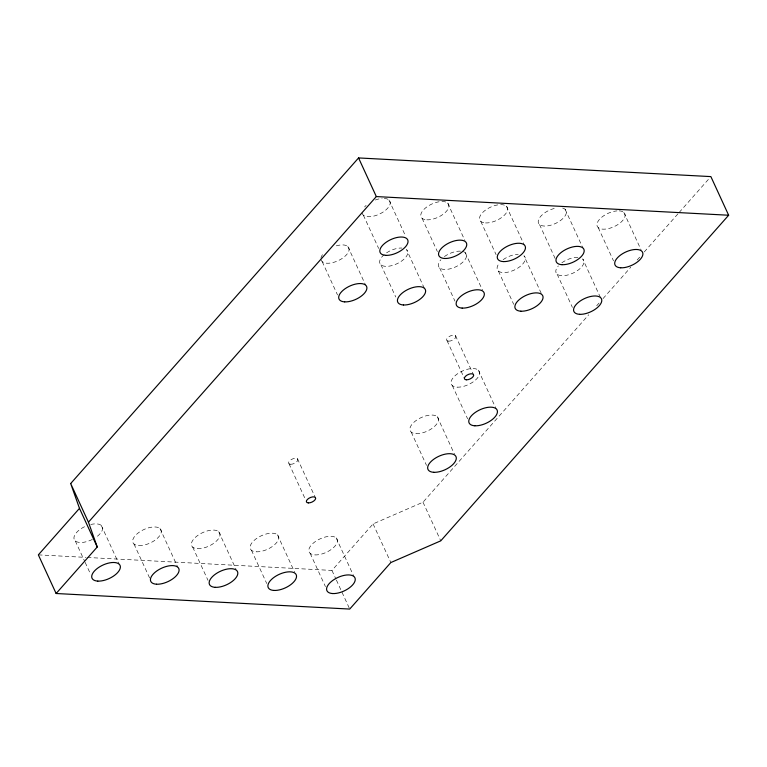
<?xml version="1.0" encoding="UTF-8"?>
<svg xmlns="http://www.w3.org/2000/svg" width="767" height="767" viewBox="0 0 767 767"><rect width="100%" height="100%" fill="white"/><g stroke="black" fill="none" stroke-linecap="round" stroke-linejoin="round"><path stroke-width="0.58" stroke-dasharray="3.83 2.88" d="M87.285 557.465L331.948 570.427L373.078 523.909L423 502.212L588.749 314.738M596.678 305.774L599.056 303.08M603.025 298.593L630.781 267.204M637.128 260.023L640.301 256.437M644.261 251.95L678.364 213.379M679.159 212.488L709.293 178.395M38.35 554.867L86.086 557.398M623.82 212.382L641.097 249.946M598.241 227.636L613.542 260.905M565.106 209.276L582.872 247.914M600.465 297.538L582.699 258.901A15.167 7.306 -24.7 0 1 568.673 274.759A15.167 7.306 -24.7 0 1 558.347 265.909M539.527 224.52L555.318 258.863M557.12 274.145L572.422 307.414M506.383 206.16L524.158 244.798M541.253 293.349L523.976 255.785A15.167 7.306 -24.7 0 1 509.959 271.652A15.167 7.306 -24.7 0 1 499.633 262.803M480.804 221.414L496.105 254.682M498.397 271.039L513.698 304.307M447.66 203.054L464.936 240.617M465.262 252.679L482.539 290.242M422.08 218.298L437.382 251.566M439.673 267.923L454.975 301.191M478.33 370.106L496.096 408.734M455.483 335.63L473.249 374.267M388.946 199.938L405.235 235.354M424.304 288.2L406.539 249.563A15.167 7.306 -24.7 0 1 394.976 264.596A15.167 7.306 -24.7 0 1 380.116 259.745A15.167 7.306 -24.7 0 1 401.841 248.038M447.036 340.663L464.313 378.227M452.338 385.59L467.64 418.859M363.366 215.191L378.668 248.46M380.959 264.816L395.762 297.011M437.2 416.615L454.476 454.179M347.815 246.456L365.591 285.094M411.217 432.109L426.519 465.377M322.236 261.7L337.538 294.969M423 502.212L440.766 540.84M373.078 523.909L390.844 562.547M336.147 537.868L353.923 576.506M297.462 458.733L315.237 497.371M289.025 463.767L305.803 500.257M331.948 570.427L335.898 579.008M336.397 580.082L349.225 607.991M310.156 553.362L325.457 586.63M277.424 534.752L294.71 572.316M251.442 550.246L266.743 583.514M218.71 531.646L235.987 569.21M192.718 547.139L208.02 580.408M159.987 528.53L177.762 567.168M133.995 544.024L149.795 578.366M101.273 525.424L119.038 564.061M75.281 540.917L84.658 561.31M85.147 562.384L90.583 574.186M90.736 524.484A15.407 7.421 -24.7 0 1 102.308 526.814A15.407 7.421 -24.7 0 1 96.172 537.168M92.356 539.441A15.407 7.421 -24.7 0 1 74.38 539.824A15.407 7.421 -24.7 0 1 85.242 526.392M561.837 262.803A15.167 7.306 -24.7 0 1 578.002 257.367M619.132 210.848A15.167 7.306 -24.7 0 1 617.723 224.673A15.167 7.306 -24.7 0 1 596.927 224.98A15.167 7.306 -24.7 0 1 617.023 210.887M503.114 259.687A15.167 7.306 -24.7 0 1 518.271 254.241M562.623 208.068A15.167 7.306 -24.7 0 1 557.992 222.171A15.167 7.306 -24.7 0 1 538.242 222.238A15.167 7.306 -24.7 0 1 555.941 208.087M462.779 251.471A15.167 7.306 -24.7 0 1 462.798 262.17A15.167 7.306 -24.7 0 1 443.594 269.39A15.167 7.306 -24.7 0 1 440.91 259.687M444.4 256.581A15.167 7.306 -24.7 0 1 460.564 251.145M336.262 245.843A15.167 7.306 -24.7 0 1 349.129 249.678A15.167 7.306 -24.7 0 1 335.006 261.94A15.167 7.306 -24.7 0 1 320.922 259.15M320.97 258.124A15.167 7.306 -24.7 0 1 323.473 253.465M384.248 198.404A15.167 7.306 -24.7 0 1 382.925 212.171A15.167 7.306 -24.7 0 1 362.053 212.632M364.593 206.956A15.167 7.306 -24.7 0 1 366.156 205.383M375.303 200.014A15.167 7.306 -24.7 0 1 382.139 198.442M290.568 464.275A5.005 2.406 -24.7 0 0 297.884 459.912A5.005 2.406 -24.7 0 0 291.278 459.567A5.005 2.406 -24.7 0 0 290.568 464.275M448.59 341.171A5.005 2.406 -24.7 0 0 455.895 336.809A5.005 2.406 -24.7 0 0 449.289 336.464A5.005 2.406 -24.7 0 0 448.59 341.171M138.769 545.586A15.407 7.421 -24.7 0 0 161.281 532.164A15.407 7.421 -24.7 0 0 140.936 531.09A15.407 7.421 -24.7 0 0 138.769 545.586M197.493 548.693A15.407 7.421 -24.7 0 0 219.995 535.28A15.407 7.421 -24.7 0 0 199.66 534.196A15.407 7.421 -24.7 0 0 197.493 548.693M256.207 551.809A15.407 7.421 -24.7 0 0 278.718 538.386A15.407 7.421 -24.7 0 0 258.374 537.312A15.407 7.421 -24.7 0 0 256.207 551.809M314.93 554.915A15.407 7.421 -24.7 0 0 337.432 541.502A15.407 7.421 -24.7 0 0 317.097 540.419A15.407 7.421 -24.7 0 0 314.93 554.915M457.113 387.153A15.407 7.421 -24.7 0 0 479.615 373.74A15.407 7.421 -24.7 0 0 459.28 372.657A15.407 7.421 -24.7 0 0 457.113 387.153M415.982 433.662A15.407 7.421 -24.7 0 0 438.494 420.249A15.407 7.421 -24.7 0 0 418.149 419.175A15.407 7.421 -24.7 0 0 415.982 433.662M485.501 222.938A15.167 7.306 -24.7 0 0 507.649 209.736A15.167 7.306 -24.7 0 0 487.63 208.682A15.167 7.306 -24.7 0 0 485.501 222.938M426.778 219.832A15.167 7.306 -24.7 0 0 448.935 206.63A15.167 7.306 -24.7 0 0 428.906 205.566A15.167 7.306 -24.7 0 0 426.778 219.832"/><path stroke-width="1.15" d="M70.679 483.546L358.563 157.935L710.875 176.602L728.65 215.239L440.766 540.84L390.844 562.547L349.723 609.065L56.125 593.505L38.35 554.867L79.48 508.358L70.679 483.546L88.445 522.183L97.246 546.996L56.125 593.505M88.445 522.183L376.329 196.573L728.65 215.239M358.563 157.935L376.329 196.573M79.48 508.358L97.246 546.996M308.344 502.903A5.005 2.406 -24.7 0 0 315.649 498.55A5.005 2.406 -24.7 0 0 309.043 498.195A5.005 2.406 -24.7 0 0 308.344 502.903M466.355 379.809A5.005 2.406 -24.7 0 0 473.67 375.447A5.005 2.406 -24.7 0 0 467.065 375.101A5.005 2.406 -24.7 0 0 466.355 379.809M97.821 581.108A15.407 7.421 -24.7 0 0 120.323 567.695A15.407 7.421 -24.7 0 0 99.988 566.612A15.407 7.421 -24.7 0 0 97.821 581.108M156.535 584.214A15.407 7.421 -24.7 0 0 179.047 570.801A15.407 7.421 -24.7 0 0 158.702 569.728A15.407 7.421 -24.7 0 0 156.535 584.214M215.259 587.33A15.407 7.421 -24.7 0 0 237.77 573.917A15.407 7.421 -24.7 0 0 217.425 572.834A15.407 7.421 -24.7 0 0 215.259 587.33M273.982 590.437A15.407 7.421 -24.7 0 0 296.484 577.024A15.407 7.421 -24.7 0 0 276.149 575.95A15.407 7.421 -24.7 0 0 273.982 590.437M332.696 593.553A15.407 7.421 -24.7 0 0 355.207 580.14A15.407 7.421 -24.7 0 0 334.863 579.056A15.407 7.421 -24.7 0 0 332.696 593.553M474.878 425.79A15.407 7.421 -24.7 0 0 497.39 412.368A15.407 7.421 -24.7 0 0 477.045 411.294A15.407 7.421 -24.7 0 0 474.878 425.79M433.758 472.299A15.407 7.421 -24.7 0 0 456.26 458.887A15.407 7.421 -24.7 0 0 435.924 457.813A15.407 7.421 -24.7 0 0 433.758 472.299M579.584 314.317A15.167 7.306 -24.7 0 0 601.74 301.115A15.167 7.306 -24.7 0 0 581.712 300.05A15.167 7.306 -24.7 0 0 579.584 314.317M620.704 267.798A15.167 7.306 -24.7 0 0 642.861 254.596A15.167 7.306 -24.7 0 0 622.842 253.532A15.167 7.306 -24.7 0 0 620.704 267.798M520.86 311.201A15.167 7.306 -24.7 0 0 543.017 297.999A15.167 7.306 -24.7 0 0 522.998 296.944A15.167 7.306 -24.7 0 0 520.86 311.201M561.99 264.692A15.167 7.306 -24.7 0 0 584.138 251.49A15.167 7.306 -24.7 0 0 564.119 250.425A15.167 7.306 -24.7 0 0 561.99 264.692M462.146 308.094A15.167 7.306 -24.7 0 0 484.293 294.892A15.167 7.306 -24.7 0 0 464.275 293.828A15.167 7.306 -24.7 0 0 462.146 308.094M503.267 261.576A15.167 7.306 -24.7 0 0 525.424 248.374A15.167 7.306 -24.7 0 0 505.405 247.31A15.167 7.306 -24.7 0 0 503.267 261.576M403.423 304.978A15.167 7.306 -24.7 0 0 425.58 291.776A15.167 7.306 -24.7 0 0 405.551 290.722A15.167 7.306 -24.7 0 0 403.423 304.978M444.544 258.469A15.167 7.306 -24.7 0 0 466.7 245.267A15.167 7.306 -24.7 0 0 446.682 244.203A15.167 7.306 -24.7 0 0 444.544 258.469M344.699 301.872A15.167 7.306 -24.7 0 0 366.856 288.67A15.167 7.306 -24.7 0 0 346.837 287.606A15.167 7.306 -24.7 0 0 344.699 301.872M385.83 255.353A15.167 7.306 -24.7 0 0 407.986 242.151A15.167 7.306 -24.7 0 0 387.958 241.087A15.167 7.306 -24.7 0 0 385.83 255.353"/></g></svg>
